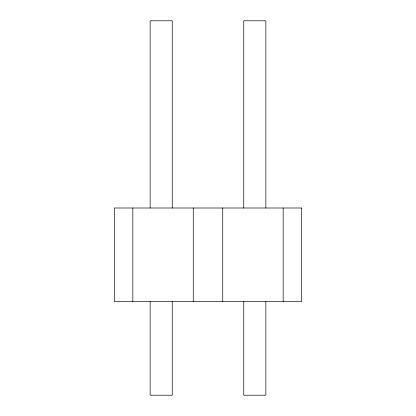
<?xml version="1.0" encoding="UTF-8"?>
<svg xmlns="http://www.w3.org/2000/svg" width="416" height="416" viewBox="0 0 416 416"><rect width="100%" height="100%" fill="white"/><g stroke="black" fill="none" stroke-linecap="round" stroke-linejoin="round"><path stroke-width="0.62" d="M283.176 208L283.176 301.6M265.855 208L265.855 20.8L243.745 20.8L243.745 208M265.855 301.6L265.855 395.2L243.745 395.2L243.745 301.6M222.742 208L222.742 301.6M193.258 208L193.258 301.6M172.255 208L172.255 20.8L150.145 20.8L150.145 208M172.255 301.6L172.255 395.2L150.145 395.2L150.145 301.6M132.824 208L132.824 301.6M301.6 208L114.4 208L114.4 301.6L301.6 301.6L301.6 208"/></g></svg>
